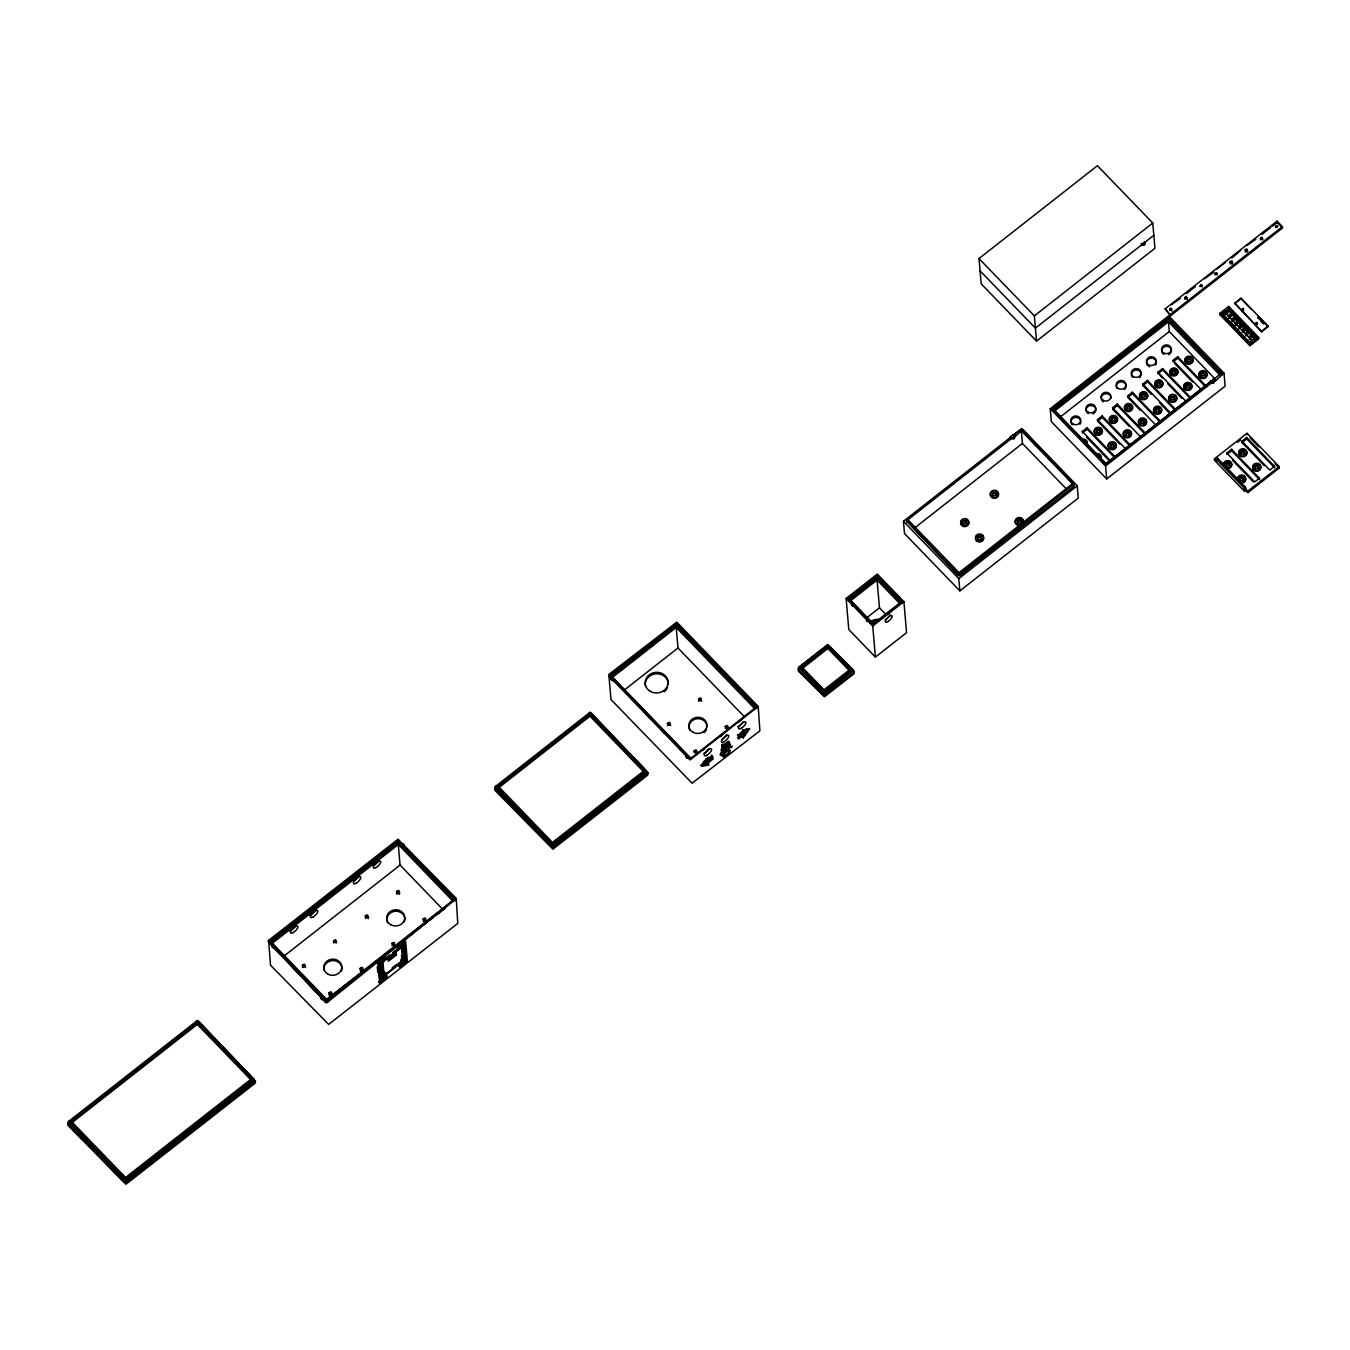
<?xml version="1.0" encoding="UTF-8"?>
<svg xmlns="http://www.w3.org/2000/svg" width="1350" height="1350" viewBox="0 0 1350 1350"><rect width="100%" height="100%" fill="white"/><g stroke="black" fill="none" stroke-linecap="round" stroke-linejoin="round"><path stroke-width="1.5" d="M333.551 942.84L335.036 941.203L336.808 942.891M670.697 725.524L669.026 723.769L667.541 725.709M452.874 895.759L451.862 894.476L452.638 895.725M819.956 686.441L821.019 687.623L820.142 686.846M868.725 620.561L867.679 619.296L868.236 620.291M701.848 701.156L700.262 699.334L698.676 701.224M426.33 921.257L424.777 919.418L423.157 921.274M1010.256 436.59C1017.832 444.251 1014.188 429.637 1010.34 437.501L1011.403 438.615M1141.222 243.236L1142.303 244.333C1146.251 239.861 1145.728 248.231 1141.307 244.131M1212.553 383.096L1210.427 380.886C1214.156 388.614 1217.025 375.486 1212.148 380.396L1105.785 463.911L1052.561 408.797L1168.476 317.925L1221.699 373.039L1221.851 374.827L1168.628 319.714L1168.476 317.925M395.128 945.776L393.711 943.836L391.973 945.608M725.237 728.274L727.009 726.891L728.511 728.46M1187.224 299.126L1186.161 297.675L1184.844 298.991M1217.379 274.776L1216.316 273.324L1215.017 274.657M1247.67 251.741L1246.607 250.273L1245.392 251.876M402.57 959.259L405.506 955.243L404.443 954.146L405.641 956.846L402.57 959.259L401.507 958.162M906.525 521.083L957.926 575.421L959.749 575.826L1073.655 486.624L1074.009 484.751L1066.551 476.989M400.494 946.451L401.558 947.548L402.368 956.931L400.798 962.314L386.016 973.907L384.952 972.793M694.102 752.591L695.537 751.326L697.241 752.237M697.342 752.996L696.684 753.958M402.418 960.154L401.355 959.04L400.579 961.453L401.642 962.55L402.418 960.154L405.709 957.572L404.646 956.475L404.781 958.146M906.862 518.636L906.677 520.712L957.774 573.632L960.086 573.75L1073.993 484.194L1022.591 429.84L1020.279 429.722L1014.052 434.599L1014.204 436.404L907.926 519.733L959.023 572.653L1072.44 483.722L1021.342 430.819L1015.183 436.607M268.599 940.478L327.561 1002.257L268.599 940.478L270.523 965.216L328.641 1024.414L457.768 923.4L456.233 898.408L398.031 839.211L268.886 940.191L327.189 1002.476L456.351 898.779M494.843 788.518L494.944 790.307L552.909 849.201L647.781 775.069L647.966 772.993M728.426 728.831L727.583 729.675M1169.792 310.264L1171.361 309.572L1171.969 311.226M1202.057 286.166C1201.567 281.543 1198.311 288.427 1201.871 285.998C1197.366 287.668 1202.378 283.264 1202.124 286.892M1232.398 263.841C1233.951 260.769 1228.5 261.124 1230.457 263.976M1275.564 227.34C1278.99 227.846 1277.876 224.083 1275.379 226.26C1278.399 229.669 1276.897 223.341 1275.564 227.543M723.144 749.25L720.174 754.042L721.237 755.139L724.208 750.347L720.259 755.376L721.237 755.139M331.948 995.524C333.804 992.537 327.459 992.655 329.349 995.574M731.396 747.428L732.223 746.212L726.891 746.466L727.954 747.579L731.396 747.428L730.333 746.331M704.633 760.523L702.27 763.914L703.333 765.011L707.248 764.252L707.13 762.801L711.501 759.392L710.303 756.844L705.949 760.269L705.814 758.818L707.012 761.366L711.366 757.941M703.333 765.011L706.877 759.915M742.213 736.779L742.011 734.316L743.074 735.413L738.703 738.838L738.467 735.952L742.821 732.527L742.618 730.063L749.689 728.679L743.276 737.876L742.213 736.779L745.419 732.173M743.31 734.046L744.373 735.159L747.934 730.063L746.871 728.949M368.196 918.726C370.305 915.874 363.977 915.519 365.597 918.591M727.954 747.579L728.899 746.364L727.819 745.251M500.698 783.641L500.226 784.046M399.229 894.409C401.794 891.422 394.757 891.118 396.9 894.324M68.192 1123.284L68.006 1125.377L125.972 1184.254L255.116 1083.257L255.538 1081.502L252.416 1078.194M362.863 971.325C365.496 968.389 358.459 967.967 360.551 971.207M798.525 668.942L798.356 671.017L824.377 696.836L854.094 673.734L853.993 671.946L846.788 664.487M1186.802 298.957L1186.043 296.291L1184.828 297.894L1187.106 297.743L1185.199 297.304L1185.3 299.042M1262.351 239.709L1261.592 237.06L1260.394 238.663L1262.655 238.511L1261.035 237.904L1260.411 239.76M380.43 976.624L379.232 973.89L380.43 976.624L383.974 973.721L381.831 971.848M326.498 1001.16L454.748 899.066M979.003 258.559L1097.415 165.713L1152.765 223.037L1154.942 248.282L1036.53 341.128L981.18 283.804L979.003 258.559L1034.37 315.866L1036.53 341.128M1034.37 315.866L1152.765 223.037M1153.828 235.305L1035.416 328.134L980.066 270.81M455.811 900.163L398.334 840.645L269.949 941.304L270.101 943.093L272.413 943.228L398.301 844.526L452.587 900.754L326.7 999.439L272.413 943.228L316.913 992.25M610.183 675.337L676.232 623.531L756.608 706.759L690.542 758.548L610.183 675.337L610.335 677.126L614.722 681.666M270.101 943.093L398.486 842.451L398.334 840.645M610.335 677.126L676.384 625.337L676.232 623.531M754.447 708.429L676.215 627.429L612.647 677.261L690.879 758.278M552.487 846.315L552.336 844.509L495.923 786.088L496.074 787.894L552.487 846.315L646.599 772.538L646.431 770.732L590.017 712.311L495.011 786.78L494.826 788.873L552.791 847.749L648.135 772.993L591.418 713.138L589.106 713.002M495.129 788.231L500.091 784.35M529.808 761.046L533.098 758.464M536.406 755.865L539.713 753.283M567.776 731.278L571.067 728.696M574.374 726.097L580.972 720.917M91.243 1105.228L94.534 1102.646M97.824 1100.064L101.115 1097.483M129.094 1075.545L138.966 1067.799M166.944 1045.862L176.816 1038.116M514.232 773.651L517.539 771.069M548.893 746.466L553.854 742.584M197.336 1024.38L71.449 1123.082L71.297 1121.276L197.184 1022.574L251.471 1078.785L251.623 1080.591L197.336 1024.38L197.184 1022.574M502.673 792.45L498.386 788.012L498.234 786.206L589.832 714.386L644.119 770.597L644.288 772.403M284.108 956.002L400.073 865.097L398.301 844.526M498.386 788.012L590.001 716.192L589.832 714.386M624.189 690.154L677.97 647.983L676.215 627.429M1165.219 308.812L1277.066 221.13L1282.382 226.631L1282.5 227.998L1170.653 315.698L1165.219 308.812L1170.653 315.698M1171.344 304.762L1180.254 298.485M1204.521 278.758L1213.599 272.329M1216.671 269.241L1225.53 262.288M1240.633 250.442L1231.841 258.036M1246.911 245.531L1255.804 239.254M1272.476 226.176L1277.184 222.497L1277.066 221.13M1014.204 436.404L1013.141 435.307L1021.866 428.456L1077.216 485.781L1078.262 498.049L959.867 590.878L904.5 533.554L903.454 521.286L1011.251 436.809L1012.382 438.801M1050.249 408.679L1168.661 315.832L1224.011 373.157L1225.125 386.151L1106.713 478.98L1051.363 421.656L1050.249 408.679L1105.599 465.986L1106.713 478.98M1170.534 314.314L1282.382 226.631M1168.628 319.714L1052.713 410.602L1052.561 408.797M1219.539 374.709L1168.442 321.806L1055.025 410.721L1106.122 463.641L1210.511 381.797M913.933 528.508L1022.423 443.441L1021.342 430.819M1060.796 416.593L1169.286 331.543L1168.442 321.806M379.873 959.934L376.903 962.28L377.966 963.377L379.654 983.07L387.096 977.231L385.762 972.928L387.096 977.231M377.966 963.377L385.408 957.538L384.345 956.441L385.56 959.327L398.436 949.236L397.221 946.35M398.284 947.447L405.675 941.659L407.363 961.352L399.887 967.207L398.824 966.111M383.164 958.146L384.311 960.306L379.418 964.811L379.266 963.124L389.661 954.939M392.749 952.526L404.477 943.346L403.414 942.249L404.629 945.034L402.806 946.468L401.743 945.371M401.794 946.097L403.633 944.662L404.696 945.759L404.831 947.312L402.992 948.746L401.794 946.097L402.992 948.746M399.6 948.324L398.436 946.147L399.6 948.324L402.806 946.468M846.129 598.506L877.281 574.087L903.892 601.644L906.559 632.661L875.408 657.096L848.796 629.539L846.129 598.506L872.741 626.062L875.408 657.096M382.978 962.111L381.915 961.014L382.725 970.397L383.788 971.511L382.978 962.111L401.558 947.548M379.485 965.537L381.78 963.714L381.915 965.267L379.603 967.089L378.405 964.423L379.603 967.089M402.857 947.194L404.696 945.759M378.608 966.701L380.919 964.896L381.983 965.993L382.134 967.714L379.823 969.519L378.608 966.701L379.823 969.519M401.996 948.375L403.819 946.941L404.882 948.037L405.034 949.759L403.211 951.193L401.996 948.375L403.211 951.193M388.884 958.854L395.331 953.809L396.394 954.906L388.344 961.217L388.142 958.854L396.191 952.526L396.394 954.906M877.264 577.969L848.593 600.446L848.441 598.641L877.112 576.163L901.597 601.509L901.749 603.315L877.264 577.969L877.112 576.163M389.526 959.529L388.378 957.487L389.526 959.529L395.094 955.159L393.947 953.134L395.094 955.159M379.671 967.798L381.983 965.993M403.059 949.472L404.882 948.037M378.81 969.148L381.122 967.342L382.185 968.439L382.337 970.043L380.025 971.865L378.81 969.148L380.025 971.865M402.199 950.805L404.038 949.388L405.101 950.484L405.236 952.088L403.397 953.522L402.199 950.805L403.397 953.522M899.438 603.197L877.078 580.044L850.905 600.564L873.264 623.717M379.873 970.245L382.185 968.439M403.262 951.919L405.101 950.484M379.012 971.426L381.324 969.621L382.387 970.717L382.539 972.489L380.227 974.295L379.012 971.426L380.227 974.295M1219.843 313.369L1228.703 306.433L1258.605 337.416L1258.723 338.782L1249.881 345.718L1219.961 314.736L1219.843 313.369L1249.763 344.351L1249.881 345.718M380.076 972.523L382.387 970.717M405.304 952.83L405.439 954.534L403.616 955.969L403.464 954.248L405.287 952.813L404.224 951.716M1219.961 314.736L1224.382 311.276M1234.727 303.159L1241.089 298.181L1268.122 326.177L1261.828 331.813L1234.727 303.159L1261.828 331.813M1222.256 313.706L1249.779 342.799L1222.256 313.706L1228.736 308.627L1256.259 337.719L1228.736 308.627M1234.794 303.801L1241.089 298.181M1222.307 314.364L1228.787 309.285M380.295 975.004L382.894 972.945L383.974 973.721M1224.011 313.504L1228.635 309.892M1225.108 312.846L1228.483 310.196L1231.352 313.183L1227.994 315.816L1225.108 312.846L1225.277 314.82L1228.652 312.188L1228.483 310.196M392.141 967.916L396.951 964.17M380.498 977.332L384.227 974.413L385.577 975.139L380.632 979.02L379.418 976.236L380.632 979.02M644.119 770.597L552.521 842.434L498.234 786.206M251.471 1078.785L125.584 1177.487L71.297 1121.276M399.87 962.786L404.848 958.871L405.911 959.985L406.046 961.605L401.068 965.503L399.87 962.786L401.068 965.503M386.826 974.042L399.617 964.018L398.537 962.904M401.642 962.55L405.844 959.259L405.709 957.572M552.336 844.509L646.431 770.732M253.783 1078.92L253.935 1080.726L125.55 1181.368L125.398 1179.562L253.783 1078.92L197.353 1020.499L68.074 1121.85L67.888 1123.926L124.301 1182.347L126.613 1182.465L255.471 1081.181L198.754 1021.326L196.442 1021.191M380.7 979.746L385.644 975.864L384.581 974.767L385.779 977.484L380.835 981.366L379.637 978.649L380.835 981.366M400.933 963.883L405.911 959.985M381.561 979.627L378.591 981.973L379.654 983.07M1231.892 313.723L1232.061 315.714L1228.686 318.347L1228.517 316.373L1231.892 313.723L1234.761 316.71L1234.929 318.684M1087.189 429.216L1082.447 432.928L1082.329 431.477L1087.054 427.764L1114.948 456.654L1115.066 458.089L1087.189 429.216L1087.054 427.764M1119.876 444.184L1097.567 421.082L1097.432 419.631L1102.174 415.918L1130.068 444.808L1130.186 446.243L1102.292 417.369L1102.174 415.918M1117.277 404.072L1117.412 405.523L1145.289 434.396L1145.171 432.945L1117.277 404.072L1112.552 407.784L1140.429 436.657M1160.291 421.099L1132.397 392.226L1127.655 395.938L1155.549 424.811M1151.263 394.2L1142.893 385.526L1142.775 384.092L1147.517 380.379L1175.394 409.252M1162.198 378.017L1157.878 372.246L1162.62 368.533L1190.514 397.406L1190.632 398.858L1162.738 369.968L1162.62 368.533M1177.858 358.121L1173.116 361.834L1172.998 360.399L1177.74 356.687L1205.618 385.56L1205.753 386.994L1177.858 358.121L1177.74 356.687M1097.567 421.082L1102.292 417.369M1117.412 405.523L1112.67 409.236L1129.41 426.549M1132.397 392.226L1132.515 393.66L1127.79 397.373L1140.328 410.383M1142.893 385.526L1147.635 381.814L1147.517 380.379M1158.013 373.68L1162.738 369.968M1234.761 316.71L1231.386 319.343L1228.517 316.373M1235.284 317.25L1235.453 319.241L1232.094 321.874L1231.926 319.899L1235.284 317.25L1238.169 320.237L1238.338 322.211L1236.094 323.983M1238.169 320.237L1234.794 322.869L1231.926 319.899M1238.692 320.777L1238.861 322.768L1235.503 325.401L1235.334 323.426L1238.692 320.777L1241.578 323.764L1241.747 325.738L1239.503 327.51M799.605 666.816L827.955 644.574L853.875 670.494L853.689 672.57L823.821 695.419L798.221 669.583L798.407 667.491L827.837 644.676L852.171 669.651L852.339 671.456L823.972 693.697L799.757 668.621L799.605 666.816L823.821 691.892L823.972 693.697M800.128 667.693L803.301 665.196M806.49 662.698L809.679 660.201M801.917 666.934L827.786 646.667L849.859 669.533L824.006 689.799L801.917 666.934L802.069 668.739L817.256 684.467M1241.578 323.764L1238.203 326.396L1235.334 323.426M802.069 668.739L827.938 648.456L827.786 646.667M866.379 618.081L879.457 607.821L877.078 580.044M1242.101 324.304L1242.27 326.295L1238.912 328.927L1238.743 326.953L1242.101 324.304L1244.97 327.291L1245.156 329.265L1242.911 331.037M1244.97 327.291L1241.612 329.923L1238.743 326.953M901.597 601.509L872.927 623.987L848.441 598.641M1248.379 330.817L1245.021 333.45L1242.135 330.48L1245.51 327.848L1248.379 330.817L1248.547 332.792L1245.679 329.822L1245.51 327.848M872.741 626.062L903.892 601.644M1245.713 335.981L1245.544 334.007L1248.919 331.374L1251.787 334.344L1251.956 336.319M1246.843 335.104L1249.088 333.349L1248.919 331.374M724.039 745.352L727.093 742.972L727.228 744.559L724.174 746.955L722.976 744.255L724.174 746.955M726.081 744.289L721.929 747.546L723.06 749.368L728.595 745.031L722.992 748.642M739.901 737.134L738.703 734.586L743.074 731.16L742.939 729.726L744.137 732.274L739.766 735.683L739.901 737.134L744.255 733.708L744.373 735.159M722.925 747.917L721.659 744.508L722.925 747.917L721.676 748.896L721.862 751.072L729.894 744.761L728.646 741.504L729.894 744.761M727.397 742.483L728.477 743.58L729.709 742.601M708.193 759.662L712.547 756.236L711.484 755.139L712.8 759.139L708.446 762.548L708.649 765.011L701.561 766.395L707.974 757.198L708.193 759.662L707.13 758.565M720.799 749.959L724.022 747.444M1251.787 334.344L1248.429 336.977L1245.544 334.007M711.737 758.025L707.383 761.451L708.446 762.548M740.559 735.446L737.64 737.724L738.703 738.838M1255.196 337.871L1252.328 334.901L1248.953 337.534L1251.838 340.504M724.562 749.992L725.811 749.031L726.874 750.127L725.625 751.106L724.393 747.934M1249.121 339.508L1252.496 336.876L1252.328 334.901M1261.761 331.155L1268.122 326.177M1249.712 342.157L1256.192 337.061M1249.763 344.351L1258.605 337.416M1251.922 343.71L1256.529 340.099M959.867 590.878L958.804 578.61L1077.216 485.781M1105.599 465.986L1214.376 380.7L1213.312 379.603L1221.699 373.039M1215.354 380.902L1224.011 373.157M823.821 691.892L852.171 669.651M1214.409 458.865L1247.012 433.299L1279.159 466.594L1279.277 468.028L1247.923 492.615L1245.797 490.404L1245.527 487.164L1217.632 458.274L1216.536 461.059L1214.409 458.865L1214.544 460.299L1244.548 491.383L1245.797 490.404M1237.359 442.412L1240.616 439.864M1231.656 450.748L1226.914 454.477L1226.796 453.026L1231.537 449.314L1259.415 478.187L1259.55 479.638L1231.656 450.748L1231.537 449.314M1264.342 465.716L1242.034 442.614L1241.899 441.18L1246.641 437.468L1274.535 466.341L1274.653 467.792L1246.759 438.902L1246.641 437.468M1242.034 442.614L1246.759 438.902M1244.548 491.383L1244.278 488.143L1245.527 487.164M1259.415 478.187L1254.69 481.899L1226.796 453.026M1274.535 466.341L1269.793 470.053L1241.899 441.18M1247.923 492.615L1247.805 491.164L1279.159 466.594M1242.304 332.454L1245.679 329.822M722.739 745.622L728.274 741.285L728.477 743.58M326.7 999.439L413.286 932.867M416.61 930.319L419.934 927.754M423.276 925.189L426.6 922.641M429.924 920.076L433.249 917.511M436.59 914.946L444.909 908.55M1211.659 380.784L1210.427 380.886M1246.674 251.809C1250.218 249.547 1242.928 249.092 1246.033 251.775M744.002 730.822L747.934 730.063M700.498 765.298L707.586 763.914L708.649 765.011M847.125 665.077L848.104 666.174M73.558 1124.263L74.469 1125.225M590.423 714.083L600.227 723.566M1225.53 467.438L1226.272 467.775A4.101 3.679 -4.9 0 0 1231.689 464.822A4.101 3.679 -4.9 0 0 1227.606 460.586A4.101 3.679 -4.9 0 0 1223.623 465.007M325.249 1002.139L327.189 1002.476L268.397 940.832L326.784 1002.611L268.312 941.203L326.363 1002.628L268.701 942.266M755.426 704.413L755.021 703.958M1277.184 222.497L1282.5 227.998M1241.139 298.823L1251.112 309.133M1258.217 316.507L1268.173 326.818M1260.191 319.916L1257.576 317.706M1260.934 320.676L1263.6 323.443M1260.984 321.233L1263.651 323.983M1234.507 313.706L1244.481 324.034M1248.75 328.455L1258.723 338.782M1233.022 314.432L1249.104 331.087M1236.06 318.904L1250.691 334.041M1235.453 319.241L1238.338 322.211M1238.861 322.768L1241.747 325.738M1242.27 326.295L1245.156 329.265M1252.496 336.876L1255.365 339.863M1169.286 331.543L1215.996 379.924M1215.287 379.991L1214.224 378.894L1214.376 380.7M1250.049 437.771L1258.824 446.85M1274.889 463.489L1279.277 468.028M1172.998 360.399L1200.892 389.273M1174.517 363.285L1192.641 382.05M1157.878 372.246L1185.772 401.119M1167.767 383.788L1181.722 398.233M1232.499 460.249L1253.408 481.899M1147.635 381.814L1175.529 410.704M1239.536 482.591L1241.983 485.139M1245.679 488.97L1247.805 491.164M1216.384 459.253L1244.278 488.143M1142.775 384.092L1170.669 412.965L1170.787 414.416L1159.633 402.857M1132.515 393.66L1160.409 422.55M1097.432 419.631L1125.326 448.521M1082.329 431.477L1110.206 460.367M1086.632 437.265L1108.941 460.367M1057.033 415.074L1064.222 422.516M1084.354 443.374L1092.994 452.301M1101.617 461.244L1104.503 464.231M1030.05 439.206L1038.808 448.267M1047.566 457.346L1050.486 460.367M1014.052 434.599L1015.116 435.696M1022.423 443.441L1066.23 488.801M903.454 521.286L958.804 578.61M879.457 607.821L886.444 615.06M857.233 609.39L865.873 618.334M841.033 658.513L843.919 661.5M830.959 649.333L827.955 644.574M843.784 662.614L846.636 665.567M827.938 648.456L850.028 671.338M676.384 625.337L756.759 708.564M677.97 647.983L744.626 717.002M743.074 731.16L744.137 732.274M741.758 731.43L742.821 732.527M738.703 734.586L739.766 735.683M737.404 734.839L738.467 735.952M721.98 748.271L723.06 749.368M722.132 749.554L723.195 750.667M710.438 758.278L711.501 759.392M706.185 763.155L707.248 764.252M643.933 711.939L651.24 719.499M661.466 730.097L664.403 733.117M679.016 748.254L687.774 757.333M607.449 731.059L613.237 737.049M623.362 747.529L640.727 765.501M603.197 727.599L617.659 742.567M627.784 753.064L630.686 756.051M590.001 716.192L642.853 770.934M522.669 813.156L532.676 823.517M542.666 833.878L546.952 838.316M398.486 842.451L454.899 900.872M400.073 865.097L442.918 909.478M403.971 948.662L405.034 949.759M404.173 950.991L405.236 952.088M404.376 953.421L405.439 954.534M403.464 954.248L402.401 953.151L403.616 955.969M397.373 948.122L398.436 949.236M402.03 956.036L403.093 957.133M407.363 961.352L406.299 960.238L404.629 940.882M401.304 955.834L402.368 956.931M383.248 959.209L384.311 960.306M380.852 964.17L381.915 965.267M379.266 963.124L378.202 962.01L379.418 964.811M381.071 966.617L382.134 967.714M381.274 968.946L382.337 970.043M385.577 975.139L383.164 973.299L384.227 974.413M382.894 972.945L381.324 969.621M198.889 1022.76L204.677 1028.751M211.899 1036.243L217.688 1042.234M224.927 1049.726L243.726 1069.2M207.647 1032.784L220.657 1046.267M245.244 1071.731L253.935 1080.726M78.587 1130.473L87.159 1139.349M98.584 1151.179L102.87 1155.617M117.163 1170.416L124.301 1177.808M125.398 1179.562L68.985 1121.141L69.137 1122.947L125.55 1181.368M268.329 941.591L325.569 1002.392M382.725 970.397L386.016 973.907M687.859 756.894L687.724 756.726M1260.63 239.625L1261.71 238.444L1262.841 239.608M1243.519 308.812C1240.296 307.631 1243.991 311.867 1243.451 308.239M273.392 945.928L274.269 946.688L273.24 945.624M201.521 1025.392L200.931 1025.291M1257.103 323.004C1254.082 321.114 1257.019 326.093 1257.086 322.363M758.211 706.472L676.789 622.148L608.833 674.511L610.976 699.553L692.077 783.202L759.898 730.822L758.211 706.472L690.002 759.949L608.563 675.624M1270.924 227.407L1262.064 234.343M1247.012 433.299L1247.13 434.751M1228.703 306.433L1228.821 307.8M1213.228 378.692L1213.312 379.603M1195.358 286.639L1186.515 293.574M1144.108 241.937L1144.176 242.831M1073.689 482.743L1073.841 484.549M1073.503 484.819L1073.655 486.624M1022.591 429.84L1022.743 431.646M1020.279 429.722L1020.431 431.511M1013.057 434.396L1013.141 435.307M1011.251 436.809L1011.336 437.704M960.086 573.75L960.238 575.556M957.774 573.632L957.926 575.421M906.677 520.712L906.829 522.517M743.074 735.413L743.276 737.876M726.874 750.127L726.705 748.069L725.456 749.031L725.625 751.106M712.547 756.236L712.8 759.139M590.017 712.311L590.169 714.116M404.477 943.346L404.629 945.034M405.506 955.243L405.641 956.846M399.617 964.018L399.887 967.207M385.408 957.538L385.56 959.327M385.644 975.864L385.779 977.484M377.274 966.735L377.764 972.439M1217.632 458.274L1217.784 460.08M1142.303 244.333L1142.37 245.244M1145.104 242.139L1145.171 243.034M305.657 967.191L303.733 965.655L302.417 967.393M1229.074 461.498A4.101 3.679 -4.9 0 1 1227.386 468.669M1223.842 463.826A4.101 3.679 -4.9 0 1 1226.964 461.396M1243.974 476.364A4.101 3.679 -4.9 0 1 1240.279 482.929M1237.629 480.178A4.101 3.679 -4.9 0 1 1239.891 476.145M1240.903 475.824A4.101 3.679 -4.9 0 1 1243.013 475.943M1246.843 452.419A4.101 3.679 -4.9 0 1 1241.797 456.739A4.101 3.679 -4.9 0 1 1239.654 450.866A4.101 3.679 -4.9 0 1 1246.522 451.507M1260.461 465.936A4.101 3.679 -4.9 0 1 1256.445 471.268A4.101 3.679 -4.9 0 1 1253.391 465.564M1254.099 464.839A4.101 3.679 -4.9 0 1 1254.994 464.299M1257.086 463.911A4.101 3.679 -4.9 0 1 1259.888 465.142M1225.918 466.543A2.059 1.839 -4.9 0 1 1227.656 463.877A2.059 1.839 -4.9 0 1 1229.698 466.307M1239.671 480.043A2.059 1.839 -4.9 0 1 1242.388 478.406A2.059 1.839 -4.9 0 1 1243.401 481.174M1240.161 481.376A2.059 1.839 -4.9 0 1 1239.857 480.988M1240.869 454.241A2.059 1.839 -4.9 0 1 1243.046 452.031A2.059 1.839 -4.9 0 1 1244.818 454.461M1254.774 468.197A2.059 1.839 -4.9 0 1 1257.508 466.56A2.059 1.839 -4.9 0 1 1258.521 469.327M1254.977 469.142A2.059 1.839 -4.9 0 1 1254.808 468.686M358.678 875.779A4.928 1.755 -44 0 1 353.329 881.398M295.718 925.138A4.928 1.755 -44 0 1 291.279 930.268M290.351 930.757A4.928 1.755 -44 0 1 289.558 931.011M378.287 860.979A4.928 1.755 -44 0 1 373.241 865.772M315.664 909.512A4.928 1.755 -44 0 1 309.488 915.384M324.051 970.296A9.028 8.1 -4.9 0 1 333.619 960.576A9.028 8.1 -4.9 0 1 341.415 971.224M387.72 922.944A9.028 8.1 -4.9 0 1 395.381 911.233A9.028 8.1 -4.9 0 1 404.359 921.881M667.558 687.352A11.475 10.311 -4.9 0 1 664.183 691.808M645.452 686.154A11.475 10.311 -4.9 0 1 656.134 673.802A11.475 10.311 -4.9 0 1 668.183 684.703M706.59 729.084A9.028 8.1 -4.9 0 1 704.092 732.662M690.002 730.688A9.028 8.1 -4.9 0 1 696.026 718.926A9.028 8.1 -4.9 0 1 706.995 726.992M743.411 721.71A4.928 1.755 -44 0 1 737.572 726.773M738.939 721.828A4.928 1.755 -44 0 1 741.791 719.82M726.486 734.687A4.928 1.755 -44 0 1 721.727 739.699M720.495 736.712A4.928 1.755 -44 0 1 721.305 735.767M722.233 734.873A4.928 1.755 -44 0 1 723.212 734.096M708.952 748.913A4.928 1.755 -44 0 1 703.789 753.502M703.283 750.246A4.928 1.755 -44 0 1 704.076 749.284M728.544 748.659A4.928 1.755 -44 0 1 728.173 751.748M724.612 755.139A4.928 1.755 -44 0 1 721.659 755.224M722.959 753.806A3.274 1.164 -44 0 1 723.549 752.642M724.039 752.017A3.274 1.164 -44 0 1 724.629 751.393M725.929 750.381A3.274 1.164 -44 0 1 727.076 749.874M889.987 614.621A4.506 1.603 -44 0 1 885.06 619.768M888.199 613.642A4.506 1.603 -44 0 1 888.924 613.389M870.092 621.945A11.475 10.311 -4.9 0 1 878.445 619.363M870.227 623.379A11.475 10.311 -4.9 0 1 878.58 620.814M1162.114 352.688A4.928 4.421 -4.9 0 1 1166.94 346.309A4.928 4.421 -4.9 0 1 1170.602 353.16M1169.741 354.021A4.928 4.421 -4.9 0 1 1168.661 354.679M1163.767 354.409A4.928 4.421 -4.9 0 1 1162.806 353.649M1156.342 362.829A4.928 4.421 -4.9 0 1 1155.482 365.006M1149.795 366.761A4.928 4.421 -4.9 0 1 1148.647 366.255M1147.703 365.496A4.928 4.421 -4.9 0 1 1146.994 364.551M1146.606 363.454A4.928 4.421 -4.9 0 1 1150.537 358.239A4.928 4.421 -4.9 0 1 1156.275 361.682M1103.321 401.794A4.928 4.421 -4.9 0 1 1102.359 401.051M1101.668 400.089A4.928 4.421 -4.9 0 1 1105.194 393.778A4.928 4.421 -4.9 0 1 1110.999 398.385M1088.201 413.657A4.928 4.421 -4.9 0 1 1086.936 407.531A4.928 4.421 -4.9 0 1 1093.77 406.266A4.928 4.421 -4.9 0 1 1095.036 412.391M1094.175 413.269A4.928 4.421 -4.9 0 1 1093.095 413.91M1080.776 422.077A4.928 4.421 -4.9 0 1 1079.933 424.238M1072.136 424.744A4.928 4.421 -4.9 0 1 1073.756 417.859A4.928 4.421 -4.9 0 1 1080.709 420.93M1116.771 388.243A4.928 4.421 -4.9 0 1 1120.956 381.864A4.928 4.421 -4.9 0 1 1125.849 387.669M1125.259 388.699A4.928 4.421 -4.9 0 1 1124.398 389.576M1132.582 377.342A4.928 4.421 -4.9 0 1 1135.434 370.086A4.928 4.421 -4.9 0 1 1140.953 375.806M1140.379 376.852A4.928 4.421 -4.9 0 1 1139.518 377.73M1084.607 439.965A4.101 3.679 -4.9 0 1 1087.104 444.623M1099.507 454.815A4.101 3.679 -4.9 0 1 1101.043 459.051M1096.436 454.292A4.101 3.679 -4.9 0 1 1097.499 454.224M1115.994 444.403A4.101 3.679 -4.9 0 1 1111.978 449.719A4.101 3.679 -4.9 0 1 1108.907 444.015M1109.632 443.289A4.101 3.679 -4.9 0 1 1110.527 442.749M1112.619 442.361A4.101 3.679 -4.9 0 1 1115.404 443.61M1130.895 404.831A4.101 3.679 -4.9 0 1 1131.503 410.434A4.101 3.679 -4.9 0 1 1125.242 410.096A4.101 3.679 -4.9 0 1 1126.811 404.612M1127.824 404.308A4.101 3.679 -4.9 0 1 1129.933 404.409M1130.524 431.747A4.101 3.679 -4.9 0 1 1129.478 437.333A4.101 3.679 -4.9 0 1 1123.571 435.544A4.101 3.679 -4.9 0 1 1126.659 430.582M1127.722 430.515A4.101 3.679 -4.9 0 1 1129.731 431.123M1145.627 419.901A4.101 3.679 -4.9 0 1 1143.264 425.959A4.101 3.679 -4.9 0 1 1138.658 421.183M1139.147 420.323A4.101 3.679 -4.9 0 1 1139.856 419.597M1140.75 419.057A4.101 3.679 -4.9 0 1 1144.834 419.276M1156.882 406.89A4.101 3.679 -4.9 0 1 1161.675 411.041A4.101 3.679 -4.9 0 1 1155.617 413.741A4.101 3.679 -4.9 0 1 1154.976 407.751M1145.053 392.563A4.101 3.679 -4.9 0 1 1146.842 398.351A4.101 3.679 -4.9 0 1 1140.159 397.98A4.101 3.679 -4.9 0 1 1142.944 392.445M1174.112 395.162A4.101 3.679 -4.9 0 1 1176.12 400.68A4.101 3.679 -4.9 0 1 1169.623 401.102A4.101 3.679 -4.9 0 1 1170.973 395.364M1161.911 381.763A4.101 3.679 -4.9 0 1 1160.882 387.349A4.101 3.679 -4.9 0 1 1154.959 385.56A4.101 3.679 -4.9 0 1 1158.047 380.599M1159.127 380.531A4.101 3.679 -4.9 0 1 1161.118 381.139M1172.154 369.073A4.101 3.679 -4.9 0 1 1178.01 372.262A4.101 3.679 -4.9 0 1 1172.205 375.739A4.101 3.679 -4.9 0 1 1171.243 369.613M1188.169 383.13A4.101 3.679 -4.9 0 1 1191.831 387.652A4.101 3.679 -4.9 0 1 1186.161 390.184A4.101 3.679 -4.9 0 1 1184.473 384.767M1185.199 384.041A4.101 3.679 -4.9 0 1 1187.106 383.198M1192.725 358.864A4.101 3.679 -4.9 0 1 1189.772 364.129A4.101 3.679 -4.9 0 1 1184.946 360.298A4.101 3.679 -4.9 0 1 1190.396 357.024M1191.341 357.446A4.101 3.679 -4.9 0 1 1192.134 358.071M1083.341 440.893A2.059 1.839 -4.9 0 1 1085.096 443.306M1081.401 439.442A4.101 3.679 -4.9 0 1 1086.547 444.757M1096.74 455.372A2.059 1.839 -4.9 0 1 1099.136 456.806M1095.356 453.87A4.101 3.679 -4.9 0 1 1100.976 458.342M1096.403 432.692A2.059 1.839 -4.9 0 1 1098.562 430.481A2.059 1.839 -4.9 0 1 1100.334 432.911M1099.744 433.704A2.059 1.839 -4.9 0 1 1099.288 433.974M1097.719 434.076A2.059 1.839 -4.9 0 1 1096.858 433.553M1110.426 446.192A2.059 1.839 -4.9 0 1 1113.041 445.028A2.059 1.839 -4.9 0 1 1114.29 447.356M1110.51 447.593A2.059 1.839 -4.9 0 1 1110.341 447.137M1111.472 420.373A2.059 1.839 -4.9 0 1 1114.459 418.821A2.059 1.839 -4.9 0 1 1114.847 421.858M1112.366 422.01A2.059 1.839 -4.9 0 1 1111.674 421.301M1125.444 435.291A2.059 1.839 -4.9 0 1 1127.621 433.08A2.059 1.839 -4.9 0 1 1129.393 435.493M1130.676 408.746A2.059 1.839 -4.9 0 1 1130.321 409.641M1127.081 409.86A2.059 1.839 -4.9 0 1 1127.756 406.991A2.059 1.839 -4.9 0 1 1130.642 408.257M1144.26 424.086A2.059 1.839 -4.9 0 1 1143.906 424.44M1140.564 423.444A2.059 1.839 -4.9 0 1 1142.471 421.234A2.059 1.839 -4.9 0 1 1144.614 423.174M1141.897 397.609A2.059 1.839 -4.9 0 1 1143.112 395.044A2.059 1.839 -4.9 0 1 1145.762 396.411M1156.14 412.442A2.059 1.839 -4.9 0 1 1156.359 409.843A2.059 1.839 -4.9 0 1 1159.245 409.995A2.059 1.839 -4.9 0 1 1159.026 412.594M1156.849 385.307A2.059 1.839 -4.9 0 1 1159.026 383.096A2.059 1.839 -4.9 0 1 1160.797 385.509M1175.31 374.456A2.059 1.839 -4.9 0 1 1174.854 374.726M1172.812 374.625A2.059 1.839 -4.9 0 1 1172.408 374.304M1171.952 373.461A2.059 1.839 -4.9 0 1 1173.859 371.25A2.059 1.839 -4.9 0 1 1176.019 373.191M1187.038 361.125A2.059 1.839 -4.9 0 1 1190.008 359.589A2.059 1.839 -4.9 0 1 1190.413 362.61M1187.528 362.458A2.059 1.839 -4.9 0 1 1187.241 362.053M1201.011 376.043A2.059 1.839 -4.9 0 1 1202.918 373.832A2.059 1.839 -4.9 0 1 1205.078 375.789M1186.059 388.344A2.059 1.839 -4.9 0 1 1187.814 385.695A2.059 1.839 -4.9 0 1 1189.856 388.108M1170.956 400.191A2.059 1.839 -4.9 0 1 1172.964 397.541A2.059 1.839 -4.9 0 1 1174.5 400.393M1020.094 525.487A4.101 3.679 -4.9 0 1 1015.301 522.619A4.101 3.679 -4.9 0 1 1018.592 518.282M1019.655 518.214A4.101 3.679 -4.9 0 1 1021.663 518.805M1022.456 519.446A4.101 3.679 -4.9 0 1 1023.418 522.112M977.822 535.039A4.101 3.679 -4.9 0 1 983.694 538.228A4.101 3.679 -4.9 0 1 977.889 541.704A4.101 3.679 -4.9 0 1 976.927 535.579M966.111 519.463A4.101 3.679 -4.9 0 1 968.119 524.981A4.101 3.679 -4.9 0 1 961.622 525.403A4.101 3.679 -4.9 0 1 962.972 519.666M998.477 493.898A4.101 3.679 -4.9 0 1 995.541 498.167A4.101 3.679 -4.9 0 1 990.596 495.99A4.101 3.679 -4.9 0 1 992.672 491.333M995.811 491.13A4.101 3.679 -4.9 0 1 998.139 492.986M1017.394 522.973A2.059 1.839 -4.9 0 1 1021.258 521.775M980.978 540.422A2.059 1.839 -4.9 0 1 980.539 540.692M978.497 540.591A2.059 1.839 -4.9 0 1 978.092 540.27M977.636 539.426A2.059 1.839 -4.9 0 1 979.543 537.216A2.059 1.839 -4.9 0 1 981.686 539.156M962.955 524.492A2.059 1.839 -4.9 0 1 964.963 521.842A2.059 1.839 -4.9 0 1 966.499 524.694M992.655 496.176A2.059 1.839 -4.9 0 1 994.393 493.509A2.059 1.839 -4.9 0 1 996.435 495.939M693.967 751.157C696.718 756.557 698.288 746.584 693.967 751.157M333.45 941.017C336.133 946.451 337.804 936.495 333.45 941.017M365.243 916.043C367.673 921.577 369.799 911.689 365.243 916.043M667.373 723.499C669.769 729.067 671.962 719.179 667.373 723.499M500.816 785.042L502.014 784.097L500.816 785.042M555.103 841.269L556.301 840.324L555.154 841.134M556.166 842.366L557.364 841.421L556.217 842.231M586.187 718.116L587.419 717.238L586.237 717.981M640.474 774.326L641.689 773.381L640.474 774.326M641.537 775.423L642.769 774.562L641.537 775.423M72.259 1125.276L73.254 1126.558L72.377 1125.259M121.23 1175.985L122.226 1177.267L121.348 1175.968M122.479 1175.006L123.474 1176.289L122.597 1174.989M199.395 1025.612L200.441 1026.861L199.446 1025.578M248.366 1076.304L249.413 1077.57L248.366 1076.304M249.598 1075.326L250.644 1076.591L249.598 1075.326M271.991 946.401L273.021 947.666L271.991 946.401M321.081 998.561L322.11 999.81L321.114 998.528M322.312 997.582L323.359 998.831L322.363 997.549M450.579 895.489L451.626 896.737L450.613 895.455M611.145 679.337L612.191 680.586L611.145 679.337M612.394 678.358L613.44 679.607L612.444 678.324M678.459 626.569L679.489 627.817L678.459 626.569M679.691 625.59L680.737 626.839L679.742 625.556M686.188 757.046L687.234 758.295L686.239 757.013M753.502 704.278L754.549 705.527L753.536 704.244M803.824 671.912L804.819 673.194L803.942 671.895M805.056 670.933L806.068 672.216L805.191 670.916M818.724 687.336L819.771 688.584L818.724 687.336M830.925 650.649L831.971 651.898L830.925 650.649M832.174 649.671L833.22 650.936L832.224 649.654M851.546 604.851L852.576 606.099L851.58 604.817M852.778 603.872L853.791 605.154L852.913 603.855M845.826 666.09L846.821 667.373L845.961 666.073M866.447 620.274L867.442 621.557L866.565 620.258M896.349 596.835L897.396 598.084L896.349 596.835M897.598 595.856L898.644 597.105L897.598 595.856M698.558 699.013C700.667 704.666 703.333 694.879 698.558 699.013M423.039 919.063C425.048 924.75 427.916 914.996 423.039 919.063M396.461 891.439C398.183 897.21 401.507 887.574 396.461 891.439M302.366 965.199C303.969 970.987 307.479 961.403 302.366 965.199M360.129 968.321C361.749 974.109 365.243 964.541 360.129 968.321M391.922 943.397C393.525 949.185 397.035 939.617 391.922 943.397M725.203 726.452C726.823 732.24 730.316 722.672 725.203 726.452M1169.674 308.897C1170.889 313.234 1173.504 306.062 1169.674 308.897M1215 273.358C1216.215 277.695 1218.831 270.523 1215 273.358M1230.12 261.512C1231.318 265.849 1233.951 258.677 1230.12 261.512M1245.223 249.666C1246.438 254.003 1249.071 246.831 1245.223 249.666M1242.067 309.555L1243.603 310.027L1242.067 309.555M1255.584 323.561L1257.12 324.034L1255.584 323.561M328.995 992.689C330.311 998.544 334.294 989.128 328.995 992.689M401.625 844.763L402.637 846.045L401.676 844.746M402.857 843.784L403.886 845.066L402.924 843.767M881.466 581.377L882.478 582.66L881.601 581.394M882.714 580.399L883.727 581.681L882.849 580.416M1230.373 262.626C1231.132 265.764 1233.934 260.702 1230.373 262.626M1240.228 482.203L1237.562 479.452A4.101 3.679 -4.9 0 1 1241.561 475.031A4.101 3.679 -4.9 0 1 1245.628 479.25A4.101 3.679 -4.9 0 1 1240.228 482.203M1226.475 465.818A2.059 1.839 -4.9 0 0 1229.681 464.383A2.059 1.839 -4.9 0 0 1226.762 462.628A2.059 1.839 -4.9 0 0 1226.475 465.818M1240.431 480.246A2.059 1.839 -4.9 0 0 1243.637 478.828A2.059 1.839 -4.9 0 0 1240.701 477.073A2.059 1.839 -4.9 0 0 1240.431 480.246M1241.595 453.971A2.059 1.839 -4.9 0 0 1244.801 452.537A2.059 1.839 -4.9 0 0 1241.882 450.782A2.059 1.839 -4.9 0 0 1241.595 453.971M1240.431 455.507A4.101 3.679 -4.9 0 0 1246.843 452.655A4.101 3.679 -4.9 0 0 1240.987 449.128A4.101 3.679 -4.9 0 0 1240.431 455.507M1255.534 468.399A2.059 1.839 -4.9 0 0 1258.74 466.982A2.059 1.839 -4.9 0 0 1255.821 465.227A2.059 1.839 -4.9 0 0 1255.534 468.399M1254.386 469.935A4.101 3.679 -4.9 0 0 1260.782 467.083A4.101 3.679 -4.9 0 0 1254.943 463.573A4.101 3.679 -4.9 0 0 1254.386 469.935M376.296 867.476A4.928 1.755 -44 0 0 380.649 861.249A4.928 1.755 -44 0 0 374.304 865.181A4.928 1.755 -44 0 0 376.296 867.476M356.366 883.103A4.928 1.755 -44 0 0 360.686 876.876A4.928 1.755 -44 0 0 354.341 880.841A4.928 1.755 -44 0 0 356.366 883.103M313.352 916.836A4.928 1.755 -44 0 0 317.706 910.592A4.928 1.755 -44 0 0 311.361 914.524A4.928 1.755 -44 0 0 313.352 916.836M293.406 932.462A4.928 1.755 -44 0 0 297.759 926.218A4.928 1.755 -44 0 0 291.414 930.167A4.928 1.755 -44 0 0 293.406 932.462M327.679 973.991A9.028 8.1 -4.9 0 0 341.786 967.714A9.028 8.1 -4.9 0 0 328.911 959.985A9.028 8.1 -4.9 0 0 327.679 973.991M390.623 924.632A9.028 8.1 -4.9 0 0 404.73 918.371A9.028 8.1 -4.9 0 0 391.854 910.626A9.028 8.1 -4.9 0 0 390.623 924.632M650.109 691.251A11.475 10.311 -4.9 0 0 668.048 683.269A11.475 10.311 -4.9 0 0 651.679 673.414A11.475 10.311 -4.9 0 0 650.109 691.251M741.42 728.224A4.928 1.755 -44 0 0 745.774 721.98A4.928 1.755 -44 0 0 739.429 725.912A4.928 1.755 -44 0 0 741.42 728.224M723.853 741.909A4.928 1.755 -44 0 0 728.747 735.598A4.928 1.755 -44 0 0 722.621 738.923A4.928 1.755 -44 0 0 723.853 741.909M693.023 732.274A9.028 8.1 -4.9 0 0 706.877 725.558A9.028 8.1 -4.9 0 0 693.697 718.251A9.028 8.1 -4.9 0 0 693.023 732.274M706.809 755.291A4.928 1.755 -44 0 0 711.585 748.997A4.928 1.755 -44 0 0 705.409 752.439A4.928 1.755 -44 0 0 706.809 755.291M725.946 755.291A3.274 1.164 -44 0 0 728.848 751.123A3.274 1.164 -44 0 0 724.612 753.756A3.274 1.164 -44 0 0 725.946 755.291M725.676 756.236A4.928 1.755 -44 0 0 730.029 749.992A4.928 1.755 -44 0 0 723.684 753.924A4.928 1.755 -44 0 0 725.676 756.236M888.03 621.523A4.506 1.603 -44 0 0 892.013 615.803A4.506 1.603 -44 0 0 886.207 619.397A4.506 1.603 -44 0 0 888.03 621.523M1072.963 424.052A4.928 4.421 -4.9 0 0 1080.658 420.626A4.928 4.421 -4.9 0 0 1073.638 416.407A4.928 4.421 -4.9 0 0 1072.963 424.052M1088.083 412.206A4.928 4.421 -4.9 0 0 1095.761 408.78A4.928 4.421 -4.9 0 0 1088.741 404.561A4.928 4.421 -4.9 0 0 1088.083 412.206M1148.529 364.821A4.928 4.421 -4.9 0 0 1156.207 361.395A4.928 4.421 -4.9 0 0 1149.188 357.176A4.928 4.421 -4.9 0 0 1148.529 364.821M1163.632 352.957A4.928 4.421 -4.9 0 0 1171.328 349.549A4.928 4.421 -4.9 0 0 1164.308 345.33A4.928 4.421 -4.9 0 0 1163.632 352.957M1103.186 400.359A4.928 4.421 -4.9 0 0 1110.881 396.934A4.928 4.421 -4.9 0 0 1103.861 392.715A4.928 4.421 -4.9 0 0 1103.186 400.359M1118.306 388.513A4.928 4.421 -4.9 0 0 1125.984 385.087A4.928 4.421 -4.9 0 0 1118.964 380.869A4.928 4.421 -4.9 0 0 1118.306 388.513M1133.409 376.667A4.928 4.421 -4.9 0 0 1141.104 373.241A4.928 4.421 -4.9 0 0 1134.084 369.023A4.928 4.421 -4.9 0 0 1133.409 376.667M1096.031 434.683A4.101 3.679 -4.9 0 0 1102.427 431.831A4.101 3.679 -4.9 0 0 1096.588 428.304A4.101 3.679 -4.9 0 0 1096.031 434.683M1111.134 422.837A4.101 3.679 -4.9 0 0 1117.547 419.985A4.101 3.679 -4.9 0 0 1111.691 416.458A4.101 3.679 -4.9 0 0 1111.134 422.837M1200.639 378.034A4.101 3.679 -4.9 0 0 1207.052 375.182A4.101 3.679 -4.9 0 0 1201.196 371.655A4.101 3.679 -4.9 0 0 1200.639 378.034M1097.128 432.422A2.059 1.839 -4.9 0 0 1100.334 430.988A2.059 1.839 -4.9 0 0 1097.398 429.233A2.059 1.839 -4.9 0 0 1097.128 432.422M1095.964 433.958A4.101 3.679 -4.9 0 0 1102.376 431.106A4.101 3.679 -4.9 0 0 1096.521 427.596A4.101 3.679 -4.9 0 0 1095.964 433.958M1111.067 446.867A2.059 1.839 -4.9 0 0 1114.273 445.432A2.059 1.839 -4.9 0 0 1111.354 443.678A2.059 1.839 -4.9 0 0 1111.067 446.867M1109.903 448.403A4.101 3.679 -4.9 0 0 1116.315 445.551A4.101 3.679 -4.9 0 0 1110.459 442.024A4.101 3.679 -4.9 0 0 1109.903 448.403M1112.231 420.576A2.059 1.839 -4.9 0 0 1115.438 419.141A2.059 1.839 -4.9 0 0 1112.518 417.386A2.059 1.839 -4.9 0 0 1112.231 420.576M1111.084 422.111A4.101 3.679 -4.9 0 0 1117.479 419.259A4.101 3.679 -4.9 0 0 1111.641 415.749A4.101 3.679 -4.9 0 0 1111.084 422.111M1126.187 435.004A2.059 1.839 -4.9 0 0 1129.393 433.586A2.059 1.839 -4.9 0 0 1126.457 431.831A2.059 1.839 -4.9 0 0 1126.187 435.004M1125.022 436.556A4.101 3.679 -4.9 0 0 1131.435 433.704A4.101 3.679 -4.9 0 0 1125.579 430.177A4.101 3.679 -4.9 0 0 1125.022 436.556M1127.351 408.729A2.059 1.839 -4.9 0 0 1130.558 407.295A2.059 1.839 -4.9 0 0 1127.621 405.54A2.059 1.839 -4.9 0 0 1127.351 408.729M1126.187 410.265A4.101 3.679 -4.9 0 0 1132.599 407.413A4.101 3.679 -4.9 0 0 1126.744 403.886A4.101 3.679 -4.9 0 0 1126.187 410.265M1141.29 423.157A2.059 1.839 -4.9 0 0 1144.496 421.74A2.059 1.839 -4.9 0 0 1141.577 419.985A2.059 1.839 -4.9 0 0 1141.29 423.157M1140.142 424.693A4.101 3.679 -4.9 0 0 1146.538 421.841A4.101 3.679 -4.9 0 0 1140.699 418.331A4.101 3.679 -4.9 0 0 1140.142 424.693M1142.454 396.883A2.059 1.839 -4.9 0 0 1145.661 395.449A2.059 1.839 -4.9 0 0 1142.741 393.694A2.059 1.839 -4.9 0 0 1142.454 396.883M1141.307 398.419A4.101 3.679 -4.9 0 0 1147.703 395.567A4.101 3.679 -4.9 0 0 1141.864 392.04A4.101 3.679 -4.9 0 0 1141.307 398.419M1156.41 411.311A2.059 1.839 -4.9 0 0 1159.616 409.894A2.059 1.839 -4.9 0 0 1156.68 408.139A2.059 1.839 -4.9 0 0 1156.41 411.311M1155.246 412.847A4.101 3.679 -4.9 0 0 1161.658 409.995A4.101 3.679 -4.9 0 0 1155.803 406.485A4.101 3.679 -4.9 0 0 1155.246 412.847M1157.574 385.02A2.059 1.839 -4.9 0 0 1160.781 383.602A2.059 1.839 -4.9 0 0 1157.861 381.848A2.059 1.839 -4.9 0 0 1157.574 385.02M1156.41 386.556A4.101 3.679 -4.9 0 0 1162.822 383.704A4.101 3.679 -4.9 0 0 1156.967 380.194A4.101 3.679 -4.9 0 0 1156.41 386.556M1172.694 373.174A2.059 1.839 -4.9 0 0 1175.884 371.756A2.059 1.839 -4.9 0 0 1172.964 370.001A2.059 1.839 -4.9 0 0 1172.694 373.174M1171.53 374.709A4.101 3.679 -4.9 0 0 1177.926 371.858A4.101 3.679 -4.9 0 0 1172.087 368.348A4.101 3.679 -4.9 0 0 1171.53 374.709M1187.797 361.327A2.059 1.839 -4.9 0 0 1191.004 359.91A2.059 1.839 -4.9 0 0 1188.084 358.155A2.059 1.839 -4.9 0 0 1187.797 361.327M1186.633 362.863A4.101 3.679 -4.9 0 0 1193.046 360.011A4.101 3.679 -4.9 0 0 1187.19 356.501A4.101 3.679 -4.9 0 0 1186.633 362.863M1201.753 375.773A2.059 1.839 -4.9 0 0 1204.942 374.338A2.059 1.839 -4.9 0 0 1202.023 372.583A2.059 1.839 -4.9 0 0 1201.753 375.773M1200.589 377.308A4.101 3.679 -4.9 0 0 1206.984 374.456A4.101 3.679 -4.9 0 0 1201.146 370.946A4.101 3.679 -4.9 0 0 1200.589 377.308M1186.633 387.619A2.059 1.839 -4.9 0 0 1189.839 386.184A2.059 1.839 -4.9 0 0 1186.903 384.429A2.059 1.839 -4.9 0 0 1186.633 387.619M1185.469 389.154A4.101 3.679 -4.9 0 0 1191.881 386.302A4.101 3.679 -4.9 0 0 1186.026 382.793A4.101 3.679 -4.9 0 0 1185.469 389.154M1171.513 399.465A2.059 1.839 -4.9 0 0 1174.719 398.048A2.059 1.839 -4.9 0 0 1171.8 396.276A2.059 1.839 -4.9 0 0 1171.513 399.465M1170.366 401.001A4.101 3.679 -4.9 0 0 1176.761 398.149A4.101 3.679 -4.9 0 0 1170.922 394.639A4.101 3.679 -4.9 0 0 1170.366 401.001M1018.119 522.703A2.059 1.839 -4.9 0 0 1021.326 521.269A2.059 1.839 -4.9 0 0 1018.389 519.514A2.059 1.839 -4.9 0 0 1018.119 522.703M978.362 539.139A2.059 1.839 -4.9 0 0 981.568 537.722A2.059 1.839 -4.9 0 0 978.649 535.967A2.059 1.839 -4.9 0 0 978.362 539.139M963.512 523.766A2.059 1.839 -4.9 0 0 966.718 522.349A2.059 1.839 -4.9 0 0 963.799 520.577A2.059 1.839 -4.9 0 0 963.512 523.766M993.212 495.45A2.059 1.839 -4.9 0 0 996.418 494.016A2.059 1.839 -4.9 0 0 993.499 492.261A2.059 1.839 -4.9 0 0 993.212 495.45M992.064 496.986A4.101 3.679 -4.9 0 0 998.46 494.134A4.101 3.679 -4.9 0 0 992.621 490.607A4.101 3.679 -4.9 0 0 992.064 496.986M1016.955 524.239A4.101 3.679 -4.9 0 0 1023.368 521.387A4.101 3.679 -4.9 0 0 1017.512 517.877A4.101 3.679 -4.9 0 0 1016.955 524.239M977.214 540.675A4.101 3.679 -4.9 0 0 983.61 537.823A4.101 3.679 -4.9 0 0 977.771 534.313A4.101 3.679 -4.9 0 0 977.214 540.675M962.364 525.302A4.101 3.679 -4.9 0 0 968.76 522.45A4.101 3.679 -4.9 0 0 962.921 518.94A4.101 3.679 -4.9 0 0 962.364 525.302"/></g></svg>
